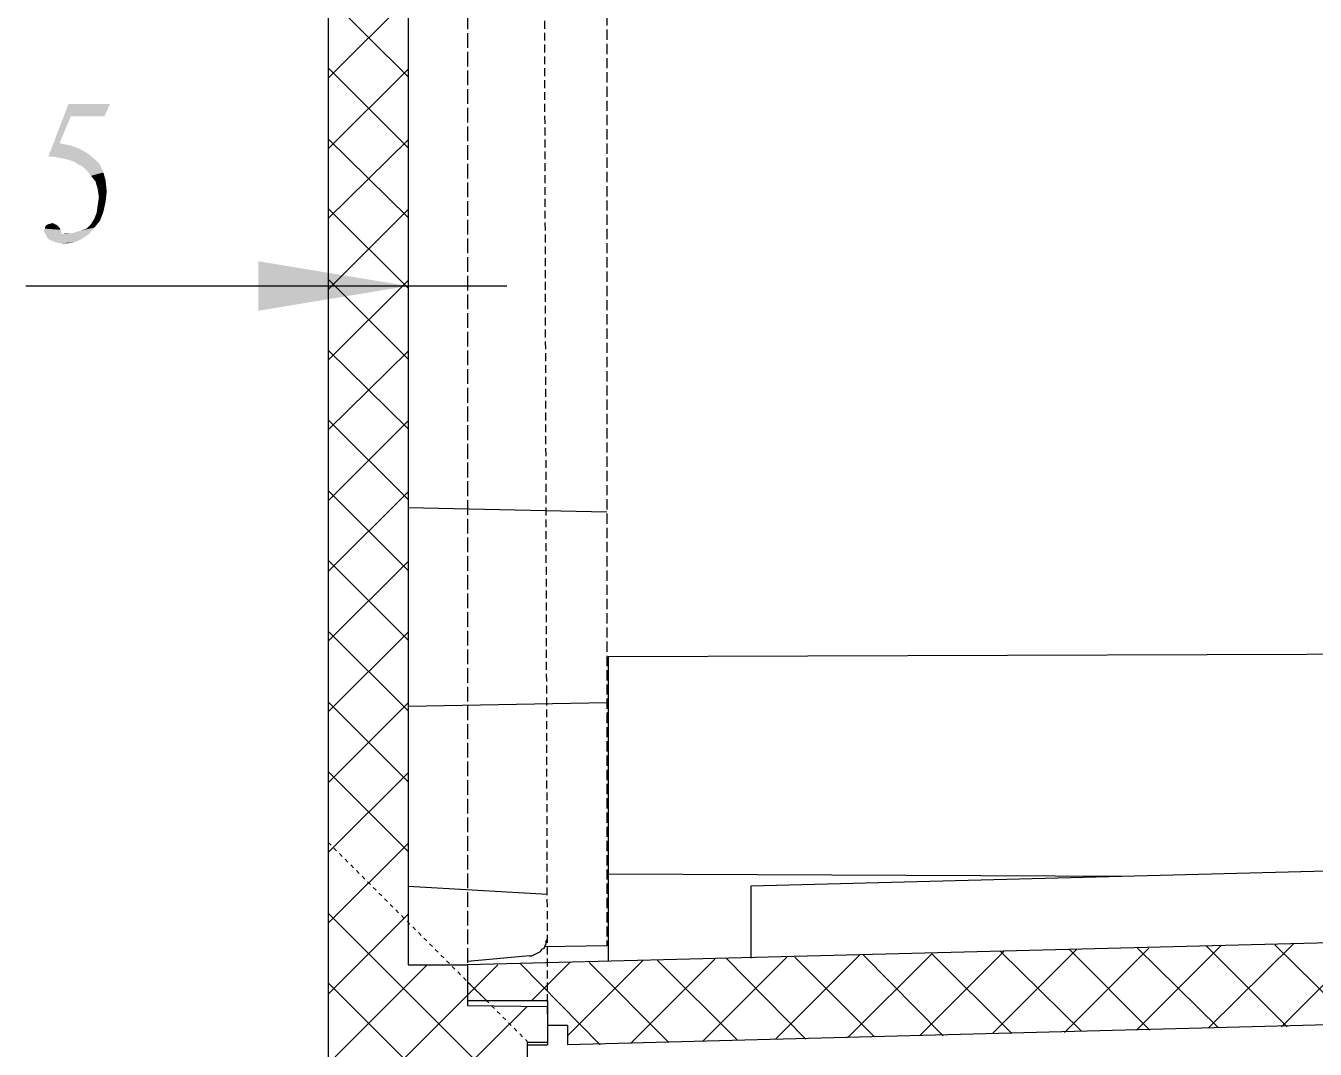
# Model space of a CAD drawing. Header units: millimetres. Extents: x 25 to 550, y -188 to 205.
# Drawn here: x 355.14 to 387.51, y -10.75 to 14.94 of the extents above; entities that cross this region are included whole.
import ezdxf

# ---------------------------------------------------------------- set-up
doc = ezdxf.new("R2010")
doc.units = ezdxf.units.MM
doc.linetypes.add('PDF_IMPORT', pattern=[1, 0.8, -0.2])
doc.layers.add('PDF_图层 1', color=7, linetype='Continuous', true_color=0x231f20)

msp = doc.modelspace()

# ---------------------------------------------------------------- linework, layer by layer
at = {"layer": 'PDF_图层 1', "color": 7, "lineweight": -3}
for points in [[(362.735, 143.733), (362.735, -23.053)], [(364.738, 129.315), (364.738, -8.635), (366.233, -8.635), (366.233, -9.651), (368.236, -9.679), (368.236, -10.582), (367.729, -10.582), (367.729, -12.388), (364.936, -12.388), (364.936, -14.899)], [(364.738, 129.315), (364.738, -8.635)], [(362.735, 35.354), (362.735, -9.509)], [(362.735, 15.659), (364.738, 13.656)], [(364.738, 15.631), (362.735, 13.628)], [(362.735, 13.882), (364.738, 11.878)], [(364.738, 13.854), (362.735, 11.85)], [(362.735, 12.104), (364.738, 10.129)], [(364.738, 12.076), (362.735, 10.101)], [(362.735, 10.355), (364.738, 8.351)], [(364.738, 10.326), (362.735, 8.323)], [(362.735, 8.577), (364.738, 6.574)], [(364.738, 8.549), (362.735, 6.546)], [(355.144, 8.408), (367.221, 8.408)], [(362.735, 6.799), (364.738, 4.824)], [(364.738, 6.771), (362.735, 4.796)], [(362.735, 5.05), (364.738, 3.047)], [(364.738, 5.022), (362.735, 3.019)], [(362.735, 3.272), (364.738, 1.269)], [(364.738, 3.244), (362.735, 1.241)], [(364.738, 2.849), (369.732, 2.736)], [(362.735, 1.523), (364.738, -0.48)], [(364.738, 1.495), (362.735, -0.508)], [(362.735, -0.255), (364.738, -2.258)], [(364.738, -0.283), (362.735, -2.286)], [(369.76, -0.904), (369.76, -8.55)], [(394.817, -0.819), (369.761, -0.904)], [(362.735, -2.032), (364.738, -4.036)], [(364.738, -2.06), (362.735, -4.064)], [(369.732, -2.06), (364.738, -2.145)], [(362.735, -3.782), (364.738, -5.785)], [(364.738, -3.81), (362.735, -5.813)], [(369.76, -4.628), (369.732, -4.685)], [(364.738, -5.588), (362.735, -7.591)], [(400.319, -5.954), (373.344, -6.66)], [(369.76, -6.35), (382.853, -6.405)], [(364.738, -6.66), (368.236, -6.857)], [(373.344, -6.66), (373.344, -8.466)], [(362.735, -7.337), (367.729, -12.331)], [(364.738, -7.365), (362.735, -9.369)], [(399.359, -7.788), (366.233, -8.635)], [(399.359, -7.788), (366.233, -8.635)], [(367.785, -8.409), (367.842, -8.409), (368.067, -8.296), (368.096, -8.24), (368.152, -8.212), (368.208, -8.099), (368.208, -8.042), (368.237, -7.986), (368.237, -7.901)], [(388.778, -8.07), (386.662, -10.187)], [(367.785, -8.409), (366.233, -8.55)], [(369.732, -8.155), (368.152, -8.184)], [(376.081, -8.381), (373.965, -10.497)], [(377.887, -8.353), (375.771, -10.469)], [(376.166, -8.381), (378.169, -10.412)], [(379.693, -8.296), (377.576, -10.413)], [(377.887, -8.353), (379.89, -10.356)], [(381.527, -8.24), (379.41, -10.356)], [(379.608, -8.296), (381.639, -10.3)], [(383.333, -8.212), (381.216, -10.328)], [(381.329, -8.24), (383.361, -10.271)], [(385.138, -8.155), (383.022, -10.272)], [(383.05, -8.212), (385.082, -10.215)], [(384.771, -8.155), (386.803, -10.186)], [(386.972, -8.099), (384.828, -10.215)], [(386.493, -8.127), (388.524, -10.131)], [(365.217, -8.635), (362.734, -11.118)], [(364.738, -8.635), (366.233, -8.635)], [(366.233, -8.635), (366.233, -9.538)], [(366.995, -8.635), (366.233, -9.397)], [(367.56, -8.607), (369.563, -10.638)], [(368.801, -8.578), (367.841, -9.538)], [(370.635, -8.522), (368.744, -10.413)], [(369.281, -8.578), (371.285, -10.582)], [(372.441, -8.494), (370.324, -10.61)], [(371.002, -8.522), (373.006, -10.526)], [(374.247, -8.437), (372.131, -10.554)], [(372.723, -8.466), (374.726, -10.497)], [(374.444, -8.437), (376.448, -10.441)], [(366.234, -9.058), (366.713, -9.538)], [(362.735, -9.086), (366.036, -12.388)], [(366.233, -9.397), (362.735, -12.895)], [(362.735, -9.51), (362.735, -11.908)], [(367.729, -9.679), (364.992, -12.388)], [(368.237, -9.538), (366.233, -9.538)], [(368.237, -9.538), (366.233, -9.538)], [(366.233, -9.651), (368.237, -9.679)], [(368.237, -9.538), (368.237, -10.158)], [(399.924, -9.82), (368.745, -10.638)], [(399.924, -9.82), (368.745, -10.638)], [(368.745, -10.159), (368.237, -10.159)], [(368.745, -10.159), (368.237, -10.159)], [(368.745, -10.159), (368.745, -10.638)], [(368.745, -10.159), (368.745, -10.638)], [(368.237, -10.582), (367.729, -10.582)], [(367.729, -10.582), (367.729, -12.388)], [(367.729, -10.638), (368.237, -10.638)]]:
    msp.add_lwpolyline(points, dxfattribs=at)
at = {"layer": 'PDF_图层 1', "color": 7, "linetype": 'PDF_IMPORT', "lineweight": -3, "ltscale": 0.2475}
msp.add_lwpolyline([(367.785, 142.012), (368.237, -10.638)], dxfattribs=at)
at = {"layer": 'PDF_图层 1', "color": 7, "linetype": 'PDF_IMPORT', "lineweight": -3, "ltscale": 0.321667}
msp.add_lwpolyline([(369.732, 128.835), (369.732, -8.155)], dxfattribs=at)
at = {"layer": 'PDF_图层 1', "color": 7, "linetype": 'PDF_IMPORT', "lineweight": -3, "ltscale": 0.460833}
msp.add_lwpolyline([(366.233, 117.859), (366.233, -9.651)], dxfattribs=at)
at = {"layer": 'PDF_图层 1', "color": 7, "linetype": 'PDF_IMPORT', "lineweight": -3, "ltscale": 0.083674}
msp.add_lwpolyline([(362.735, -5.559), (367.757, -10.582)], dxfattribs=at)
at = {"layer": 'PDF_图层 1', "color": 7, "transparency": 33554559}
for points in [[(356.273, 12.668), (355.709, 11.653), (356.217, 12.979)], [(356.217, 12.979), (356.273, 12.668), (357.26, 12.979)], [(356.273, 12.668), (357.119, 12.668), (357.26, 12.979)], [(356.273, 12.668), (355.991, 11.991), (355.709, 11.653)], [(355.991, 11.991), (355.709, 11.653), (356.273, 11.935)], [(356.273, 11.935), (355.709, 11.653), (356.499, 11.85)], [(356.498, 11.85), (355.709, 11.653), (356.696, 11.737)], [(355.709, 11.653), (355.85, 11.653), (356.696, 11.737)], [(355.85, 11.653), (355.991, 11.624), (356.696, 11.737)], [(355.991, 11.625), (356.132, 11.597), (356.696, 11.737)], [(356.696, 11.737), (356.132, 11.596), (356.865, 11.596)], [(356.132, 11.596), (356.245, 11.568), (356.866, 11.596)], [(356.245, 11.568), (356.386, 11.512), (356.865, 11.596)], [(356.386, 11.512), (356.471, 11.455), (356.866, 11.596)], [(356.865, 11.596), (356.47, 11.455), (357.007, 11.455)], [(356.471, 11.455), (356.583, 11.399), (357.006, 11.455)], [(356.584, 11.399), (356.668, 11.314), (357.006, 11.455)], [(357.006, 11.455), (356.668, 11.314), (357.091, 11.258)], [(356.668, 11.314), (356.781, 11.173), (357.091, 11.258)], [(357.091, 11.258), (356.781, 11.173), (357.148, 11.06)], [(356.781, 11.173), (356.894, 11.032), (357.148, 11.06)], [(356.894, 11.032), (356.951, 10.835), (357.148, 11.06)], [(357.148, 11.06), (356.951, 10.834), (357.176, 10.778)], [(356.95, 10.835), (356.978, 10.637), (357.176, 10.778)], [(356.978, 10.637), (357.148, 10.524), (357.176, 10.778)], [(356.95, 10.439), (356.922, 10.242), (357.092, 10.27)], [(356.978, 10.637), (356.95, 10.439), (357.148, 10.524)], [(356.95, 10.439), (357.092, 10.27), (357.148, 10.524)], [(356.781, 9.96), (356.724, 9.903), (357.007, 10.044)], [(356.724, 9.903), (356.866, 9.875), (357.006, 10.044)], [(356.865, 10.101), (356.781, 9.96), (357.007, 10.044)], [(356.922, 10.242), (356.865, 10.1), (357.091, 10.27)], [(356.865, 10.101), (357.007, 10.044), (357.092, 10.27)], [(355.624, 9.847), (355.596, 9.79), (356.02, 9.819)], [(355.596, 9.79), (355.624, 9.733), (356.019, 9.819)], [(355.652, 9.932), (355.624, 9.875), (355.934, 9.932)], [(355.934, 9.932), (355.624, 9.875), (355.991, 9.875)], [(355.624, 9.875), (355.624, 9.847), (355.991, 9.875)], [(355.991, 9.875), (355.624, 9.847), (356.019, 9.819)], [(356.019, 9.819), (355.624, 9.734), (356.047, 9.706)], [(355.624, 9.734), (355.652, 9.677), (356.047, 9.706)], [(355.709, 9.96), (355.652, 9.932), (355.878, 9.96)], [(355.878, 9.96), (355.652, 9.932), (355.934, 9.932)], [(355.821, 9.988), (355.709, 9.96), (355.878, 9.96)], [(356.188, 9.734), (356.047, 9.706), (356.301, 9.734)], [(356.301, 9.734), (356.047, 9.706), (356.724, 9.706)], [(356.301, 9.734), (356.724, 9.706), (356.866, 9.875)], [(356.498, 9.79), (356.414, 9.762), (356.865, 9.875)], [(356.584, 9.819), (356.498, 9.791), (356.865, 9.875)], [(356.668, 9.847), (356.584, 9.819), (356.865, 9.875)], [(356.724, 9.903), (356.668, 9.846), (356.866, 9.875)], [(356.047, 9.706), (355.652, 9.678), (356.724, 9.706)], [(355.652, 9.677), (355.68, 9.621), (356.725, 9.706)], [(355.68, 9.621), (356.555, 9.593), (356.724, 9.706)], [(355.68, 9.621), (355.737, 9.565), (356.555, 9.593)], [(355.737, 9.565), (355.822, 9.537), (356.555, 9.593)], [(355.821, 9.536), (355.878, 9.508), (356.555, 9.593)], [(355.878, 9.508), (356.386, 9.508), (356.555, 9.593)], [(355.878, 9.508), (356.02, 9.48), (356.386, 9.508)], [(356.019, 9.48), (356.188, 9.48), (356.386, 9.508)], [(364.738, 8.408), (360.985, 7.787), (360.985, 9.028)]]:
    msp.add_solid(points, dxfattribs=at)
at = {"layer": 'PDF_图层 1', "color": 7, "lineweight": -3, "transparency": 33554559}
msp.add_solid([(369.732, -2.286), (369.732, -2.315), (369.76, -2.286), (369.76, -2.315)], dxfattribs=at)

doc.saveas('drawing.dxf')
